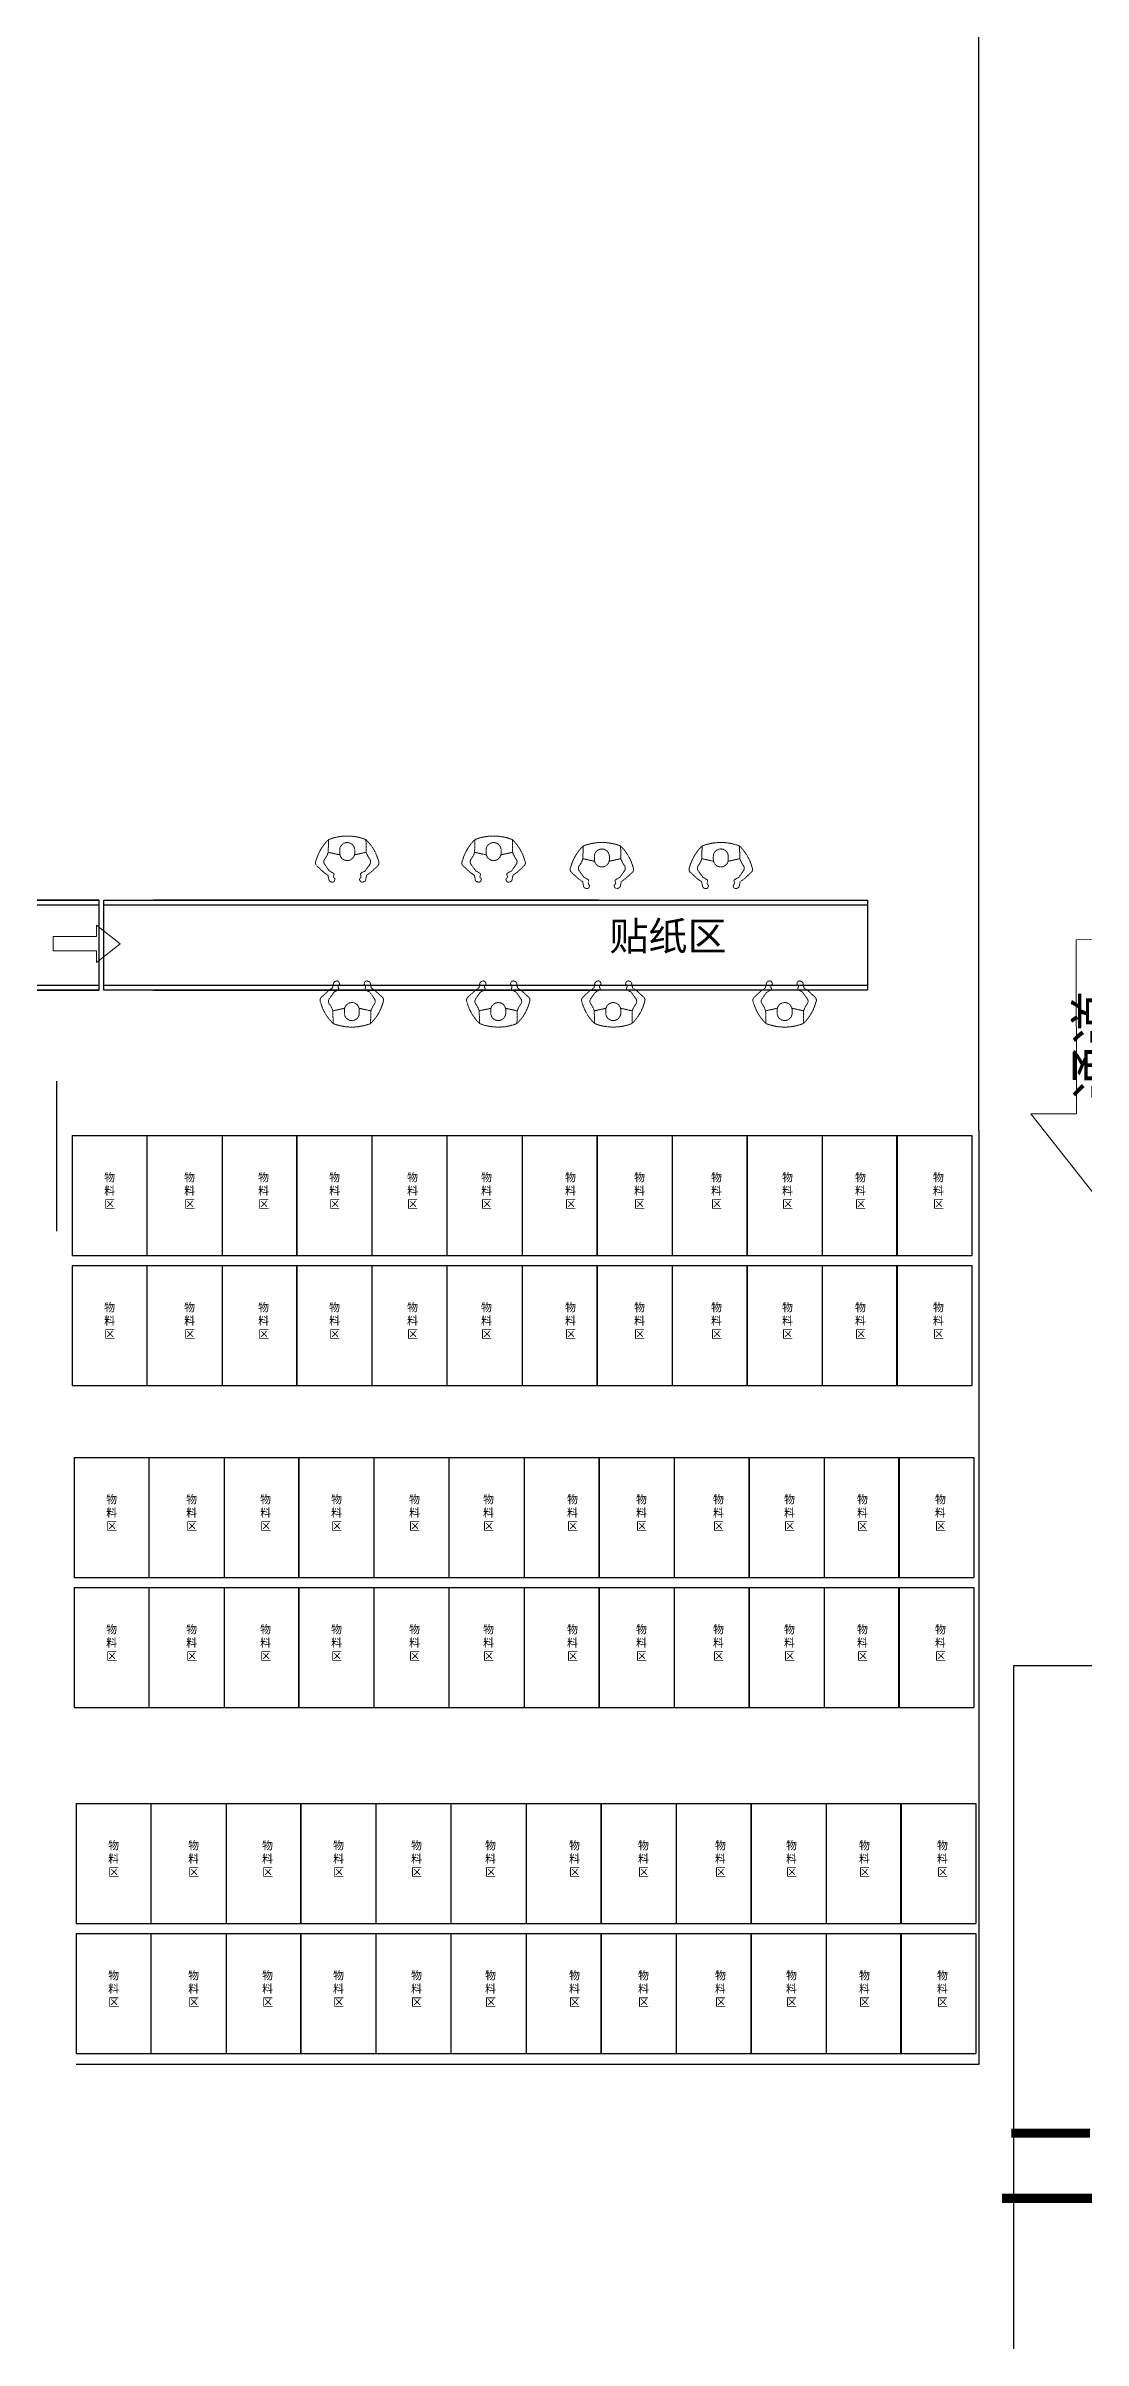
# Model space of a CAD drawing. Header units: millimetres. Extents: x -93009755325 to 1190721, y -74648 to 62868853516.
# Drawn here: x 233519 to 243893, y -61526 to -38585 of the extents above; entities that cross this region are included whole.
import ezdxf

# ---------------------------------------------------------------- set-up
doc = ezdxf.new("R2010")
doc.units = ezdxf.units.MM
doc.linetypes.add('PHANTOM2', pattern=[1.25, 0.625, -0.125, 0.125, -0.125, 0.125, -0.125])
for name, color, linetype, lineweight in [('5', 5, 'PHANTOM2', 5), ('Layer2', 6, 'Continuous', 13), ('自来水', 98, 'Continuous', 13), ('设备层', 7, 'Continuous', 13)]:
    doc.layers.add(name, color=color, linetype=linetype, lineweight=lineweight)

# ---------------------------------------------------------------- blocks, each defined once
blk = doc.blocks.new('R3')
at = {"layer": '5'}
for p, q in [((-252, -268), (-248, -99)), ((-95, -302), (-252, -268)), ((-98, -238), (-98, -278)), ((99, -302), (256, -268)), ((102, -238), (102, -278)), ((256, -268), (252, -99)), ((-410, -445), (-311, -536)), ((-255, -575), (-311, -536)), ((-304, -423), (-237, -517)), ((-242, -641), (-255, -575)), ((-237, -517), (-185, -545)), ((-175, -571), (-181, -583)), ((-176, -608), (-160, -626)), ((181, -608), (165, -626)), ((180, -571), (185, -583)), ((242, -517), (189, -545)), ((308, -423), (242, -517)), ((247, -641), (260, -575)), ((260, -575), (315, -536)), ((414, -445), (315, -536)), ((-242, -641), (-231, -656)), ((-208, -665), (-231, -656)), ((-160, -626), (-170, -651)), ((165, -626), (174, -651)), ((212, -665), (236, -656)), ((247, -641), (236, -656))]:
    blk.add_line(p, q, dxfattribs=at)
for centre, radius, start, end in [((178, -541), 614, 133.9025, 164.8142), ((-529, -183), 290, 322.9556, 342.8949), ((2, -736), 685, 68.5887, 111.4113), ((2, -238), 100, 0, 180), ((2, -278), 100, 180, 0), ((-174, -541), 614, 15.1858, 46.0975), ((534, -183), 290, 197.1051, 217.0444), ((-362, -409), 60, 151.784, 217.1893), ((-251, -395), 60, 141.3857, 208.334), ((-194, -563), 20, 336.3947, 64.5612), ((-152, -591), 30, 163.7926, 215.8207), ((198, -563), 20, 115.4388, 203.6053), ((156, -591), 30, 324.1793, 16.2074), ((255, -395), 60, 331.666, 38.6143), ((366, -409), 60, 322.8107, 28.216), ((-196, -637), 30, 248.0419, 332.1681), ((201, -637), 30, 207.8319, 291.9581)]:
    blk.add_arc(centre, radius, start, end, dxfattribs=at)
blk = doc.blocks.new('23456')
at = {"layer": '设备层'}
for p, q in [((-137718, -94815), (-137432, -94815)), ((-137718, -94815), (-137718, -95685)), ((-137432, -94815), (-137432, -95685)), ((-137947, -95685), (-137575, -96159)), ((-137718, -95685), (-137947, -95685)), ((-137575, -96159), (-137202, -95685)), ((-137432, -95685), (-137202, -95685))]:
    blk.add_line(p, q, dxfattribs=at)
blk = doc.blocks.new('58452655')
at = {"layer": '自来水', "color": 3}
for p, q in [((-128118, -17784), (-129063, -18533)), ((-128117, -18243), (-128118, -17784)), ((-126376, -18237), (-128117, -18243)), ((-126376, -18237), (-126373, -18810)), ((-129063, -18533), (-128113, -19274)), ((-126373, -18810), (-128115, -18816)), ((-128115, -18816), (-128113, -19274))]:
    blk.add_line(p, q, dxfattribs=at)
at = {"color": 3, "lineweight": 25, "insert": (-127978, -18242), "char_height": 400, "width": 1851.1, "attachment_point": 1}
blk.add_mtext('{\\fFangSong_GB2312|b0|i0|c134|p49;通道}', dxfattribs=at)

msp = doc.modelspace()

# ---------------------------------------------------------------- linework, layer by layer
at = {"color": 250}
for p, q in [((242850, -49430), (242850, -9670)), ((233780, -49480), (233780, -50680)), ((233780, -49480), (242781.346, -49480)), ((234530, -49480), (234530, -50680)), ((234530.231, -50680), (234530.231, -49480)), ((235280.231, -49480), (235280.231, -50680)), ((236030.08, -50680), (236030.08, -49480)), ((236030.231, -49480), (236030.231, -50680)), ((236780.08, -49480), (236780.08, -50680)), ((237530.08, -49480), (237530.08, -50680)), ((237531.078, -50680), (237531.078, -49480)), ((238281.078, -49480), (238281.078, -50680)), ((239031.078, -49480), (239031.078, -50680)), ((239032.075, -50680), (239032.075, -49480)), ((239782.075, -49480), (239782.075, -50680)), ((240531.881, -50680), (240531.881, -49480)), ((240532.075, -49480), (240532.075, -50680)), ((241281.881, -49480), (241281.881, -50680)), ((242031.346, -50680), (242031.346, -49480)), ((242031.881, -49480), (242031.881, -50680)), ((242781.346, -49480), (242781.346, -50680)), ((242850, -49430), (242850, -58770)), ((233780, -50680), (242781.346, -50680)), ((233780, -50780), (233780, -51980)), ((233780, -50780), (242781.346, -50780)), ((234530, -50780), (234530, -51980)), ((234530.231, -51980), (234530.231, -50780)), ((235280.231, -50780), (235280.231, -51980)), ((236030.08, -51980), (236030.08, -50780)), ((236030.231, -50780), (236030.231, -51980)), ((236780.08, -50780), (236780.08, -51980)), ((237530.08, -50780), (237530.08, -51980)), ((237531.078, -51980), (237531.078, -50780)), ((238281.078, -50780), (238281.078, -51980)), ((239031.078, -50780), (239031.078, -51980)), ((239032.075, -51980), (239032.075, -50780)), ((239782.075, -50780), (239782.075, -51980)), ((240531.881, -51980), (240531.881, -50780)), ((240532.075, -50780), (240532.075, -51980)), ((241281.881, -50780), (241281.881, -51980)), ((242031.346, -51980), (242031.346, -50780)), ((242031.881, -50780), (242031.881, -51980)), ((242781.346, -50780), (242781.346, -51980)), ((233780, -51980), (242781.346, -51980)), ((233800, -52700), (233800, -53900)), ((233800, -52700), (242801.346, -52700)), ((234550, -52700), (234550, -53900)), ((234550.231, -53900), (234550.231, -52700)), ((235300.231, -52700), (235300.231, -53900)), ((236050.08, -53900), (236050.08, -52700)), ((236050.231, -52700), (236050.231, -53900)), ((236800.08, -52700), (236800.08, -53900)), ((237550.08, -52700), (237550.08, -53900)), ((237551.078, -53900), (237551.078, -52700)), ((238301.078, -52700), (238301.078, -53900)), ((239051.078, -52700), (239051.078, -53900)), ((239052.075, -53900), (239052.075, -52700)), ((239802.075, -52700), (239802.075, -53900)), ((240551.881, -53900), (240551.881, -52700)), ((240552.075, -52700), (240552.075, -53900)), ((241301.881, -52700), (241301.881, -53900)), ((242051.346, -53900), (242051.346, -52700)), ((242051.881, -52700), (242051.881, -53900)), ((242801.346, -52700), (242801.346, -53900)), ((233800, -53900), (242801.346, -53900)), ((233800, -54000), (233800, -55200)), ((233800, -54000), (242801.346, -54000)), ((234550, -54000), (234550, -55200)), ((234550.231, -55200), (234550.231, -54000)), ((235300.231, -54000), (235300.231, -55200)), ((236050.08, -55200), (236050.08, -54000)), ((236050.231, -54000), (236050.231, -55200)), ((236800.08, -54000), (236800.08, -55200)), ((237550.08, -54000), (237550.08, -55200)), ((237551.078, -55200), (237551.078, -54000)), ((238301.078, -54000), (238301.078, -55200)), ((239051.078, -54000), (239051.078, -55200)), ((239052.075, -55200), (239052.075, -54000)), ((239802.075, -54000), (239802.075, -55200)), ((240551.881, -55200), (240551.881, -54000)), ((240552.075, -54000), (240552.075, -55200)), ((241301.881, -54000), (241301.881, -55200)), ((242051.346, -55200), (242051.346, -54000)), ((242051.881, -54000), (242051.881, -55200)), ((242801.346, -54000), (242801.346, -55200)), ((233800, -55200), (242801.346, -55200)), ((233820, -56160), (233820, -57360)), ((233820, -56160), (242821.346, -56160)), ((234570, -56160), (234570, -57360)), ((234570.231, -57360), (234570.231, -56160)), ((235320.231, -56160), (235320.231, -57360)), ((236070.08, -57360), (236070.08, -56160)), ((236070.231, -56160), (236070.231, -57360)), ((236820.08, -56160), (236820.08, -57360)), ((237570.08, -56160), (237570.08, -57360)), ((237571.078, -57360), (237571.078, -56160)), ((238321.078, -56160), (238321.078, -57360)), ((239071.078, -56160), (239071.078, -57360)), ((239072.075, -57360), (239072.075, -56160)), ((239822.075, -56160), (239822.075, -57360)), ((240571.881, -57360), (240571.881, -56160)), ((240572.075, -56160), (240572.075, -57360)), ((241321.881, -56160), (241321.881, -57360)), ((242071.346, -57360), (242071.346, -56160)), ((242071.881, -56160), (242071.881, -57360)), ((242821.346, -56160), (242821.346, -57360)), ((233820, -57360), (242821.346, -57360)), ((233820, -57460), (233820, -58660)), ((233820, -57460), (242821.346, -57460)), ((234570, -57460), (234570, -58660)), ((234570.231, -58660), (234570.231, -57460)), ((235320.231, -57460), (235320.231, -58660)), ((236070.08, -58660), (236070.08, -57460)), ((236070.231, -57460), (236070.231, -58660)), ((236820.08, -57460), (236820.08, -58660)), ((237570.08, -57460), (237570.08, -58660)), ((237571.078, -58660), (237571.078, -57460)), ((238321.078, -57460), (238321.078, -58660)), ((239071.078, -57460), (239071.078, -58660)), ((239072.075, -58660), (239072.075, -57460)), ((239822.075, -57460), (239822.075, -58660)), ((240571.881, -58660), (240571.881, -57460)), ((240572.075, -57460), (240572.075, -58660)), ((241321.881, -57460), (241321.881, -58660)), ((242071.346, -58660), (242071.346, -57460)), ((242071.881, -57460), (242071.881, -58660)), ((242821.346, -57460), (242821.346, -58660)), ((233820, -58660), (242821.346, -58660)), ((242850, -58770), (233820, -58770))]:
    msp.add_line(p, q, dxfattribs=at)
at = {"color": 250, "lineweight": -3}
msp.add_line((233626.216, -48935.583), (233626.216, -50435.583), dxfattribs=at)
for points in [[(234049.043, -48026.389), (229049.043, -48026.389), (229049.043, -47126.389), (234049.043, -47126.389)], [(234099.043, -47126.389), (241737.554, -47126.389), (241737.554, -48026.389), (234099.043, -48026.389)]]:
    msp.add_lwpolyline(points, close=True, dxfattribs=at)
at = {"color": 1}
msp.add_lwpolyline([(243200, -54780), (255690, -54780), (255690, -63810), (243200, -63810)], close=True, dxfattribs=at)
at = {"layer": 'Layer2', "color": 250, "lineweight": -3}
for p, q in [((234049.043, -47126.389), (229049.043, -47126.389)), ((234049.043, -47176.389), (229049.043, -47176.389)), ((241737.554, -47176.389), (234099.043, -47176.389)), ((239049.043, -47126.389), (234592.984, -47126.389)), ((229049.043, -47976.389), (234049.043, -47976.389)), ((229049.043, -48026.389), (234049.043, -48026.389)), ((234099.043, -47976.389), (241737.554, -47976.389)), ((234592.984, -48026.389), (239049.043, -48026.389))]:
    msp.add_line(p, q, dxfattribs=at)

# ---------------------------------------------------------------- block references
at = {"color": 250, "lineweight": -3, "xscale": 0.7487999999430031, "yscale": 0.7487999999430031, "zscale": 0.7488000000000004}
for p in [(236531.275, -46447.962), (237995.523, -46447.962), (239078.337, -46512.203), (240267.933, -46512.203)]:
    msp.add_blockref('R3', p, dxfattribs=at)
at = {"color": 250, "lineweight": -3}
for name, p, xscale, yscale, zscale, rotation in [('23456', (186183.392, 21224.477), 0.5, 0.5, 0.5, 90), ('R3', (236577.422, -48434.506), -0.7487999999430031, 0.7487999999430031, 0.7488000000000004, 180), ('R3', (238041.67, -48434.506), -0.7487999999430031, 0.7487999999430031, 0.7488000000000004, 180), ('R3', (239192.182, -48434.506), -0.7487999999430031, 0.7487999999430031, 0.7488000000000004, 180), ('R3', (240906.212, -48434.506), -0.7487999999430031, 0.7487999999430031, 0.7488000000000004, 180)]:
    msp.add_blockref(name, p, dxfattribs=dict(at, xscale=xscale, yscale=yscale, zscale=zscale, rotation=rotation))
at = {"color": 250, "lineweight": 35, "rotation": 90}
msp.add_blockref('58452655', (225585.503, 78852.787), dxfattribs=at)

# ---------------------------------------------------------------- texts
at = {"color": 250, "lineweight": -3, "insert": (239153.944, -47342.56), "char_height": 286.76025, "width": 7308.98915, "attachment_point": 1}
msp.add_mtext('{\\fSimSun|b0|i0|c134|p54;贴纸区}', dxfattribs=at)
at = {"color": 250, "char_height": 80, "attachment_point": 1}
for insert in [(234091.078, -49859.487), (234891.078, -49859.487), (235631.078, -49859.487), (236341.078, -49859.487), (237121.078, -49859.487), (237861.078, -49859.487), (238701.078, -49859.487), (239391.078, -49859.487), (240161.078, -49859.487), (240871.078, -49859.487), (241601.078, -49859.487), (242381.078, -49859.487), (234091.078, -51159.487), (234891.078, -51159.487), (235631.078, -51159.487), (236341.078, -51159.487), (237121.078, -51159.487), (237861.078, -51159.487), (238701.078, -51159.487), (239391.078, -51159.487), (240161.078, -51159.487), (240871.078, -51159.487), (241601.078, -51159.487), (242381.078, -51159.487), (234111.078, -53079.487), (234911.078, -53079.487), (235651.078, -53079.487), (236361.078, -53079.487), (237141.078, -53079.487), (237881.078, -53079.487), (238721.078, -53079.487), (239411.078, -53079.487), (240181.078, -53079.487), (240891.078, -53079.487), (241621.078, -53079.487), (242401.078, -53079.487), (234111.078, -54379.487), (234911.078, -54379.487), (235651.078, -54379.487), (236361.078, -54379.487), (237141.078, -54379.487), (237881.078, -54379.487), (238721.078, -54379.487), (239411.078, -54379.487), (240181.078, -54379.487), (240891.078, -54379.487), (241621.078, -54379.487), (242401.078, -54379.487), (234131.078, -56539.487), (234931.078, -56539.487), (235671.078, -56539.487), (236381.078, -56539.487), (237161.078, -56539.487), (237901.078, -56539.487), (238741.078, -56539.487), (239431.078, -56539.487), (240201.078, -56539.487), (240911.078, -56539.487), (241641.078, -56539.487), (242421.078, -56539.487), (234131.078, -57839.487), (234931.078, -57839.487), (235671.078, -57839.487), (236381.078, -57839.487), (237161.078, -57839.487), (237901.078, -57839.487), (238741.078, -57839.487), (239431.078, -57839.487), (240201.078, -57839.487), (240911.078, -57839.487), (241641.078, -57839.487), (242421.078, -57839.487)]:
    msp.add_mtext_dynamic_manual_height_columns('\\pxqc;{\\fSimSun|b0|i0|c134|p2;物料区}', width=130, gutter_width=12.5, heights=[450], dxfattribs=dict(at, insert=insert))
at = {"color": 3, "lineweight": 13, "insert": (243020, -59372.927), "char_height": 801.76286, "width": 17123.76548, "attachment_point": 1}
msp.add_mtext('{\\fSimSun|b0|i0|c134|p50;二楼AGV送货点}', dxfattribs=at)

doc.saveas('drawing.dxf')
